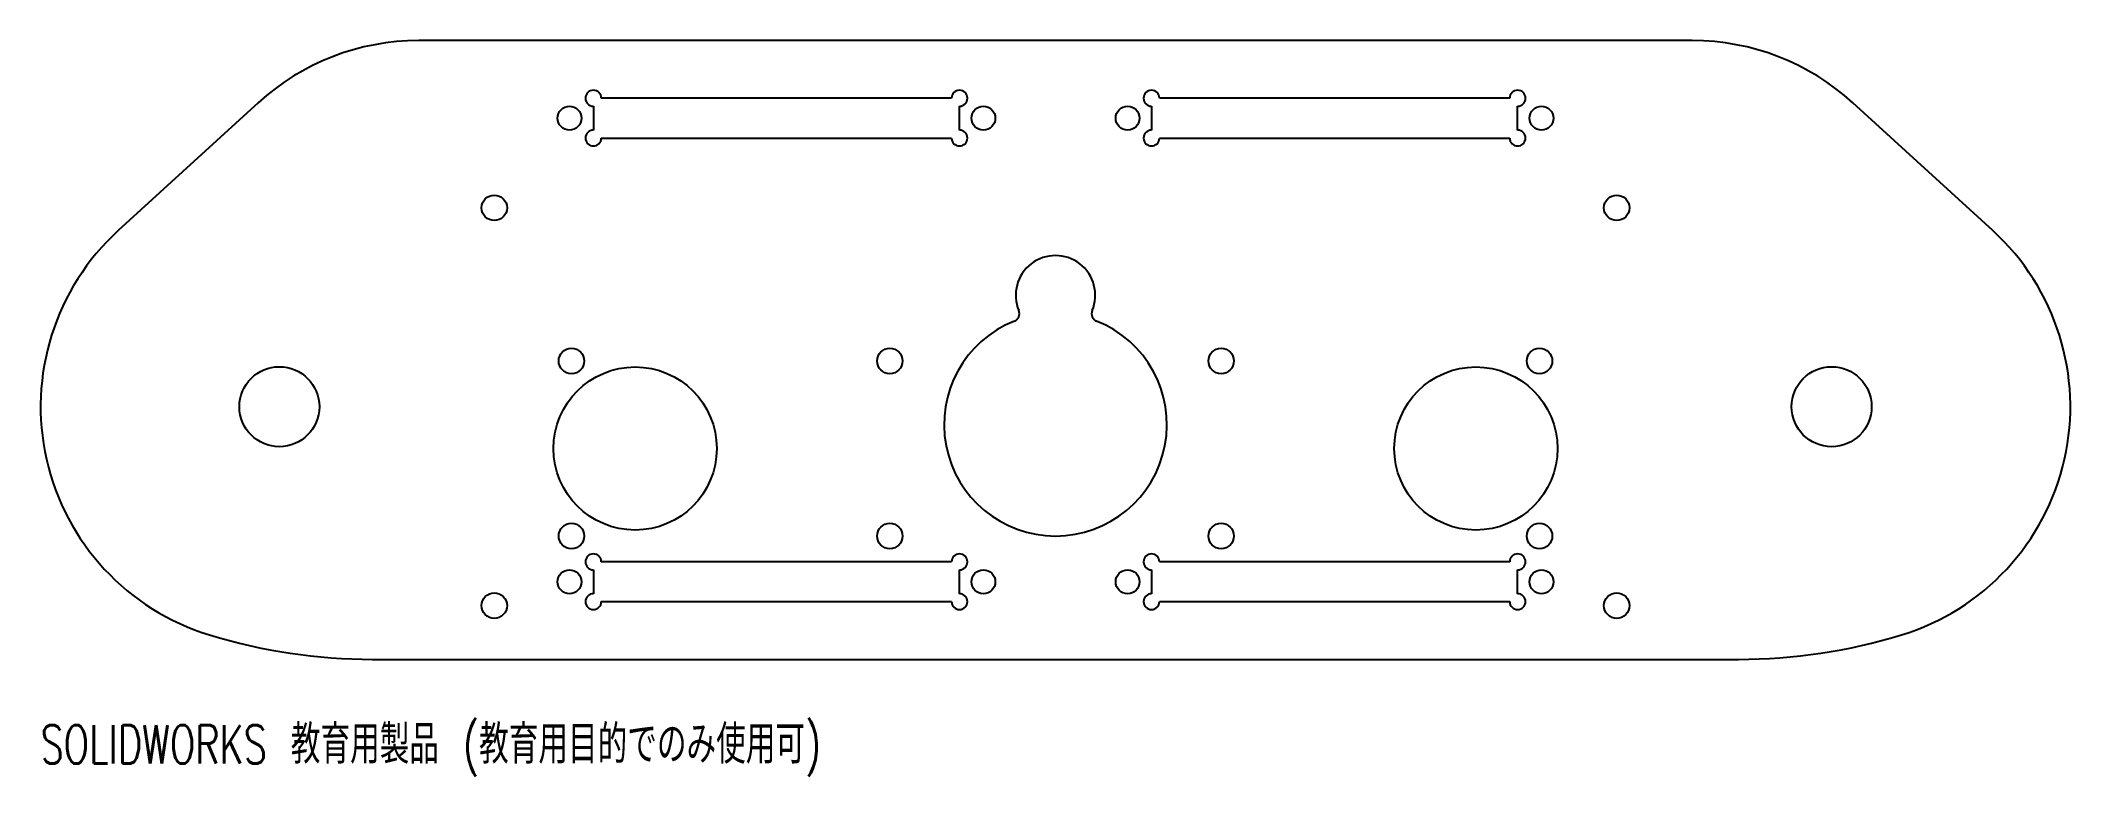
# Model space of a CAD drawing. Header units: millimetres. Extents: x -128 to 128, y -46 to 46.
import ezdxf

# ---------------------------------------------------------------- set-up
doc = ezdxf.new("R2010")
doc.units = ezdxf.units.MM
doc.styles.add('SLDTEXTSTYLE0', font='TXT', dxfattribs={"width": 0.7, "bigfont": 'bigfont'})

msp = doc.modelspace()

# ---------------------------------------------------------------- linework, layer by layer
at = {"color": 7, "linetype": 'Continuous', "lineweight": 25}
for p, q in [((80, 46.02), (-80, 46.02)), ((-13.06, 38.77), (-57.06, 38.77)), ((57.06, 38.77), (13.06, 38.77)), ((-100.18, 38.19), (-117.74, 22.15)), ((-58.06, 37.77), (-58.06, 34.77)), ((-12.06, 34.77), (-12.06, 37.77)), ((12.06, 37.77), (12.06, 34.77)), ((58.06, 34.77), (58.06, 37.77)), ((117.74, 22.15), (100.18, 38.19)), ((-57.06, 33.77), (-13.06, 33.77)), ((13.06, 33.77), (57.06, 33.77)), ((-13.06, -19.5), (-57.06, -19.5)), ((57.06, -19.5), (13.06, -19.5)), ((-58.06, -20.5), (-58.06, -23.5)), ((-12.06, -23.5), (-12.06, -20.5)), ((12.06, -20.5), (12.06, -23.5)), ((58.06, -23.5), (58.06, -20.5)), ((-57.06, -24.5), (-13.06, -24.5)), ((13.06, -24.5), (57.06, -24.5)), ((-85.8, -31.75), (85.8, -31.75))]:
    msp.add_line(p, q, dxfattribs=at)
for centre, radius in [((-61.06, 36.27), 1.5), ((-9.06, 36.27), 1.5), ((9.06, 36.27), 1.5), ((61.06, 36.27), 1.5), ((-70.5, 25), 1.6), ((70.5, 25), 1.6), ((-60.81, 5.75), 1.6), ((-20.81, 5.75), 1.6), ((20.81, 5.75), 1.6), ((60.81, 5.75), 1.6), ((-97.5, 0), 5.02), ((-52.81, -5.25), 10.25), ((52.81, -5.25), 10.25), ((97.5, 0), 5.03), ((-60.81, -16.25), 1.6), ((-20.81, -16.25), 1.6), ((20.81, -16.25), 1.6), ((60.81, -16.25), 1.6), ((-61.06, -22), 1.5), ((-9.06, -22), 1.5), ((9.06, -22), 1.5), ((61.06, -22), 1.5), ((-70.5, -25), 1.6), ((70.5, -25), 1.6)]:
    msp.add_circle(centre, radius, dxfattribs=at)
for centre, radius, start, end in [((-80, 16.1), 29.92, 90, 132.4213), ((80, 16.1), 29.92, 47.5787, 90), ((-58.06, 38.77), 1, 0, 270), ((-12.06, 38.77), 1, 270, 180), ((12.06, 38.77), 1, 0, 270), ((58.06, 38.77), 1, 270, 180), ((-58.06, 33.77), 1, 90, 0), ((-12.06, 33.77), 1, 180, 90), ((12.06, 33.77), 1, 90, 0), ((58.06, 33.77), 1, 180, 90), ((-97.5, 0), 30, 132.4213, 252.9893), ((97.5, 0), 30, 287.0107, 47.5787), ((0, 14), 5, 337.3602, 202.6398), ((0, -2.25), 14, 111.6649, 68.3351), ((-5.54, 11.69), 1, 291.6649, 22.6398), ((5.54, 11.69), 1, 157.3602, 248.3351), ((-58.06, -19.5), 1, 0, 270), ((-12.06, -19.5), 1, 270, 180), ((12.06, -19.5), 1, 0, 270), ((58.06, -19.5), 1, 270, 180), ((-58.06, -24.5), 1, 90, 0), ((-12.06, -24.5), 1, 180, 90), ((12.06, -24.5), 1, 90, 0), ((58.06, -24.5), 1, 180, 90), ((-85.8, 38.25), 70, 252.9893, 270), ((85.8, 38.25), 70, 270, 287.0107)]:
    msp.add_arc(centre, radius, start, end, dxfattribs=at)

# ---------------------------------------------------------------- texts
at = {"color": 7, "linetype": 'Continuous', "insert": (-127.5, -40.02), "char_height": 4.8336, "attachment_point": 1, "style": 'SLDTEXTSTYLE0'}
msp.add_mtext('SOLIDWORKS 教育用製品 (教育用目的でのみ使用可)', dxfattribs=at)

doc.saveas('drawing.dxf')
